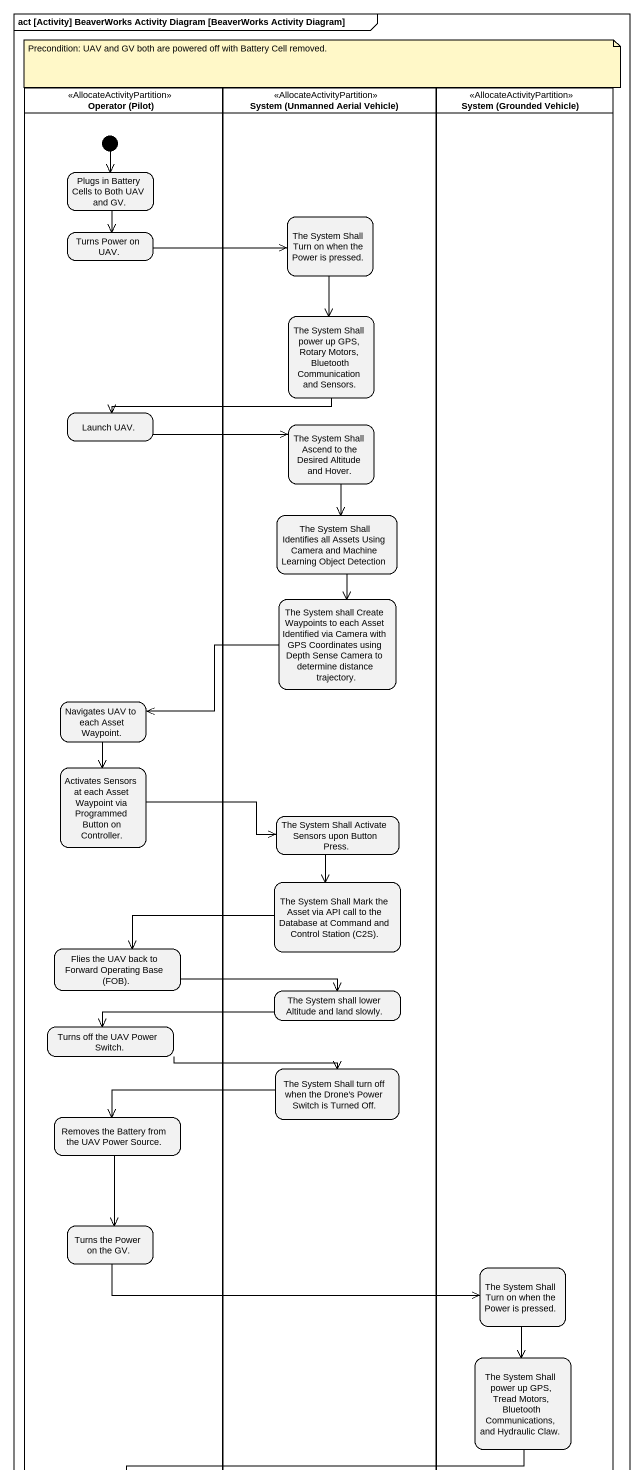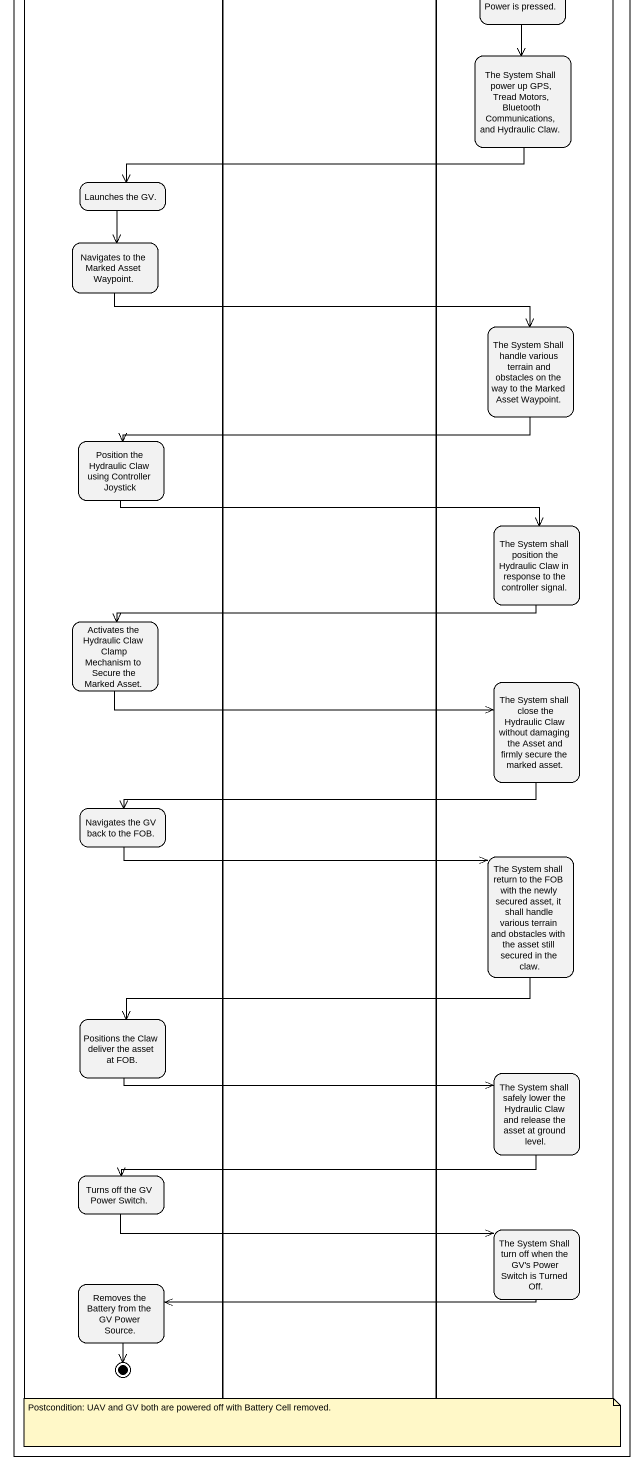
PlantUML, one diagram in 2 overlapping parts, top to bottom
@startuml
mainframe act [Activity] BeaverWorks Activity Diagram [BeaverWorks Activity Diagram]
hide empty description
state "Operator (Pilot)" as Operator_Pilot <<AllocateActivityPartition>> {
  state "Plugs in Battery Cells to Both UAV and GV." as Plugs_in_Battery_Cells_to
  state "Turns Power on UAV." as Turns_Power_on_UAV
  state "Launch UAV." as Launch_UAV
  state "Navigates UAV to each Asset Waypoint." as Navigates_UAV_to_each_Asset
  state "Activates Sensors at each Asset Waypoint via Programmed Button on Controller." as Activates_Sensors_at_each
  state "Flies the UAV back to Forward Operating Base (FOB)." as Flies_the_UAV_back_to
  state "Turns off the UAV Power Switch." as Turns_off_the_UAV_Power
  state "Removes the Battery from the UAV Power Source." as Removes_the_Battery_from
  state "Turns the Power on the GV." as Turns_the_Power_on_the_GV
  state "Launches the GV." as Launches_the_GV
  state "Navigates to the Marked Asset Waypoint." as Navigates_to_the_Marked
  state "Position the Hydraulic Claw using Controller Joystick" as Position_the_Hydraulic_Claw
  state "Activates the Hydraulic Claw Clamp Mechanism to Secure the Marked Asset." as Activates_the_Hydraulic
  state "Navigates the GV back to the FOB." as Navigates_the_GV_back_to
  state "Positions the Claw deliver the asset at FOB." as Positions_the_Claw_deliver
  state "Turns off the GV Power Switch." as Turns_off_the_GV_Power
  state "Removes the Battery from the GV Power Source." as Removes_the_Battery_from_2
  [*] --> Plugs_in_Battery_Cells_to
  Removes_the_Battery_from_2 --> [*]
}
state "System (Unmanned Aerial Vehicle)" as System_Unmanned_Aerial <<AllocateActivityPartition>> {
  state "The System Shall Turn on when the Power is pressed." as The_System_Shall_Turn_on
  state "The System Shall power up GPS, Rotary Motors, Bluetooth Communication and Sensors." as The_System_Shall_power_up
  state "The System Shall Ascend to the Desired Altitude and Hover." as The_System_Shall_Ascend_to
  state "The System Shall Identifies all Assets Using Camera and Machine Learning Object Detection" as The_System_Shall_Identifies
  state "The System shall Create Waypoints to each Asset Identified via Camera with GPS Coordinates using Depth Sense Camera to determine distance trajectory." as The_System_shall_Create
  state "The System Shall Activate Sensors upon Button Press." as The_System_Shall_Activate
  state "The System Shall Mark the Asset via API call to the Database at Command and Control Station (C2S)." as The_System_Shall_Mark_the
  state "The System shall lower Altitude and land slowly." as The_System_shall_lower
  state "The System Shall turn off when the Drone's Power Switch is Turned Off." as The_System_Shall_turn_off
}
state "System (Grounded Vehicle)" as System_Grounded_Vehicle <<AllocateActivityPartition>> {
  state "The System Shall Turn on when the Power is pressed." as The_System_Shall_Turn_on_2
  state "The System Shall power up GPS, Tread Motors, Bluetooth Communications, and Hydraulic Claw." as The_System_Shall_power_up_2
  state "The System Shall handle various terrain and obstacles on the way to the Marked Asset Waypoint." as The_System_Shall_handle
  state "The System shall position the Hydraulic Claw in response to the controller signal." as The_System_shall_position
  state "The System shall close the Hydraulic Claw without damaging the Asset and firmly secure the marked asset." as The_System_shall_close_the
  state "The System shall return to the FOB with the newly secured asset, it shall handle various terrain and obstacles with the asset still secured in the claw." as The_System_shall_return_to
  state "The System shall safely lower the Hydraulic Claw and release the asset at ground level." as The_System_shall_safely
  state "The System Shall turn off when the GV's Power Switch is Turned Off." as The_System_Shall_turn_off_2
}
Plugs_in_Battery_Cells_to --> Turns_Power_on_UAV
The_System_Shall_Turn_on --> The_System_Shall_power_up
Turns_Power_on_UAV -right-> The_System_Shall_Turn_on
The_System_Shall_power_up -left-> Launch_UAV
Launch_UAV -right-> The_System_Shall_Ascend_to
The_System_Shall_Ascend_to --> The_System_Shall_Identifies
The_System_Shall_Identifies --> The_System_shall_Create
The_System_shall_Create -left-> Navigates_UAV_to_each_Asset
Navigates_UAV_to_each_Asset --> Activates_Sensors_at_each
Activates_Sensors_at_each -right-> The_System_Shall_Activate
The_System_Shall_Activate --> The_System_Shall_Mark_the
The_System_Shall_Mark_the -left-> Flies_the_UAV_back_to
Flies_the_UAV_back_to -right-> The_System_shall_lower
The_System_shall_lower -left-> Turns_off_the_UAV_Power
Turns_off_the_UAV_Power -right-> The_System_Shall_turn_off
The_System_Shall_turn_off -left-> Removes_the_Battery_from
Removes_the_Battery_from --> Turns_the_Power_on_the_GV
Turns_the_Power_on_the_GV -right-> The_System_Shall_Turn_on_2
The_System_Shall_Turn_on_2 --> The_System_Shall_power_up_2
The_System_Shall_power_up_2 -left-> Launches_the_GV
Launches_the_GV --> Navigates_to_the_Marked
Navigates_to_the_Marked -right-> The_System_Shall_handle
The_System_Shall_handle -left-> Position_the_Hydraulic_Claw
Position_the_Hydraulic_Claw -right-> The_System_shall_position
The_System_shall_position -left-> Activates_the_Hydraulic
Activates_the_Hydraulic -right-> The_System_shall_close_the
The_System_shall_close_the -left-> Navigates_the_GV_back_to
Navigates_the_GV_back_to -right-> The_System_shall_return_to
The_System_shall_return_to -left-> Positions_the_Claw_deliver
Positions_the_Claw_deliver -right-> The_System_shall_safely
The_System_shall_safely -left-> Turns_off_the_GV_Power
Turns_off_the_GV_Power -right-> The_System_Shall_turn_off_2
The_System_Shall_turn_off_2 -left-> Removes_the_Battery_from_2
note as N1
  Precondition: UAV and GV both are powered off with Battery Cell removed.
end note
note as N2
  Postcondition: UAV and GV both are powered off with Battery Cell removed.
end note
@enduml
